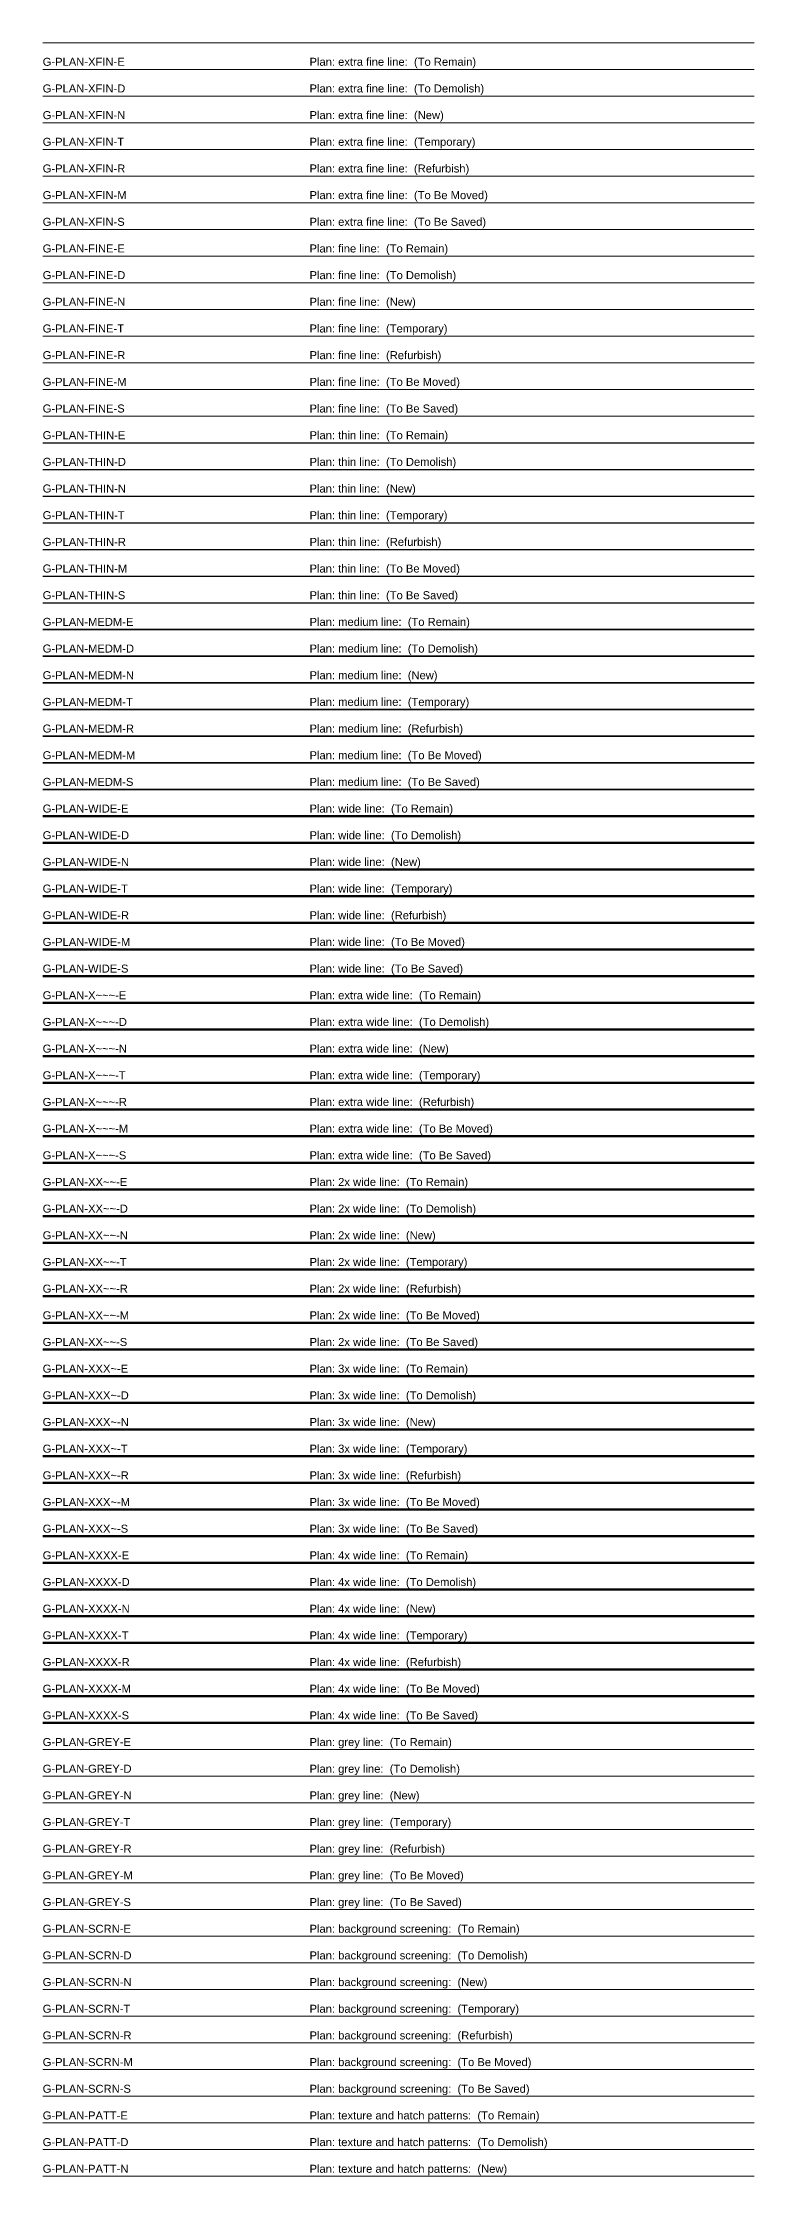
# Model space of a CAD drawing. Header units: millimetres. Extents: x 0 to 200, y -4838 to 3.
# Drawn here: x 0 to 200, y -4230 to -3630 of the extents above; entities that cross this region are included whole.
import ezdxf

# ---------------------------------------------------------------- set-up
doc = ezdxf.new("R2010")
doc.units = ezdxf.units.MM
for name, color, linetype, lineweight in [('G-PLAN-FINE-D', 11, 'Continuous', 18), ('G-PLAN-FINE-E', 201, 'Continuous', 18), ('G-PLAN-FINE-M', 51, 'Continuous', 18), ('G-PLAN-FINE-N', 171, 'Continuous', 18), ('G-PLAN-FINE-R', 131, 'Continuous', 18), ('G-PLAN-FINE-S', 101, 'Continuous', 18), ('G-PLAN-FINE-T', 31, 'Continuous', 18), ('G-PLAN-GREY-D', 8, 'Continuous', 13), ('G-PLAN-GREY-E', 8, 'Continuous', 13), ('G-PLAN-GREY-M', 8, 'Continuous', 13), ('G-PLAN-GREY-N', 8, 'Continuous', 13), ('G-PLAN-GREY-R', 8, 'Continuous', 13), ('G-PLAN-GREY-S', 8, 'Continuous', 13), ('G-PLAN-GREY-T', 8, 'Continuous', 13), ('G-PLAN-MEDM-D', 13, 'Continuous', 35), ('G-PLAN-MEDM-E', 203, 'Continuous', 35), ('G-PLAN-MEDM-M', 53, 'Continuous', 35), ('G-PLAN-MEDM-N', 173, 'Continuous', 35), ('G-PLAN-MEDM-R', 133, 'Continuous', 35), ('G-PLAN-MEDM-S', 103, 'Continuous', 35), ('G-PLAN-MEDM-T', 33, 'Continuous', 35), ('G-PLAN-PATT-D', 19, 'Continuous', 13), ('G-PLAN-PATT-E', 209, 'Continuous', 13), ('G-PLAN-PATT-N', 179, 'Continuous', 13), ('G-PLAN-SCRN-D', 9, 'Continuous', 13), ('G-PLAN-SCRN-E', 9, 'Continuous', 13), ('G-PLAN-SCRN-M', 9, 'Continuous', 13), ('G-PLAN-SCRN-N', 9, 'Continuous', 13), ('G-PLAN-SCRN-R', 9, 'Continuous', 13), ('G-PLAN-SCRN-S', 9, 'Continuous', 13), ('G-PLAN-SCRN-T', 9, 'Continuous', 13), ('G-PLAN-THIN-D', 12, 'Continuous', 25), ('G-PLAN-THIN-E', 202, 'Continuous', 25), ('G-PLAN-THIN-M', 52, 'Continuous', 25), ('G-PLAN-THIN-N', 172, 'Continuous', 25), ('G-PLAN-THIN-R', 132, 'Continuous', 25), ('G-PLAN-THIN-S', 102, 'Continuous', 25), ('G-PLAN-THIN-T', 32, 'Continuous', 25), ('G-PLAN-WIDE-D', 14, 'Continuous', 50), ('G-PLAN-WIDE-E', 204, 'Continuous', 50), ('G-PLAN-WIDE-M', 54, 'Continuous', 50), ('G-PLAN-WIDE-N', 174, 'Continuous', 50), ('G-PLAN-WIDE-R', 134, 'Continuous', 50), ('G-PLAN-WIDE-S', 104, 'Continuous', 50), ('G-PLAN-WIDE-T', 34, 'Continuous', 50), ('G-PLAN-XFIN-D', 10, 'Continuous', 13), ('G-PLAN-XFIN-E', 200, 'Continuous', 13), ('G-PLAN-XFIN-M', 50, 'Continuous', 13), ('G-PLAN-XFIN-N', 170, 'Continuous', 13), ('G-PLAN-XFIN-R', 130, 'Continuous', 13), ('G-PLAN-XFIN-S', 100, 'Continuous', 13), ('G-PLAN-XFIN-T', 30, 'Continuous', 13), ('G-PLAN-XXXX-D', 18, 'Continuous', 200), ('G-PLAN-XXXX-E', 208, 'Continuous', 200), ('G-PLAN-XXXX-M', 58, 'Continuous', 200), ('G-PLAN-XXXX-N', 178, 'Continuous', 200), ('G-PLAN-XXXX-R', 138, 'Continuous', 200), ('G-PLAN-XXXX-S', 108, 'Continuous', 200), ('G-PLAN-XXXX-T', 38, 'Continuous', 200), ('G-PLAN-XXX~-D', 17, 'Continuous', 140), ('G-PLAN-XXX~-E', 207, 'Continuous', 140), ('G-PLAN-XXX~-M', 57, 'Continuous', 140), ('G-PLAN-XXX~-N', 177, 'Continuous', 140), ('G-PLAN-XXX~-R', 137, 'Continuous', 140), ('G-PLAN-XXX~-S', 107, 'Continuous', 140), ('G-PLAN-XXX~-T', 37, 'Continuous', 140), ('G-PLAN-XX~~-D', 16, 'Continuous', 100), ('G-PLAN-XX~~-E', 206, 'Continuous', 100), ('G-PLAN-XX~~-M', 56, 'Continuous', 100), ('G-PLAN-XX~~-N', 176, 'Continuous', 100), ('G-PLAN-XX~~-R', 136, 'Continuous', 100), ('G-PLAN-XX~~-S', 106, 'Continuous', 100), ('G-PLAN-XX~~-T', 36, 'Continuous', 100), ('G-PLAN-X~~~-D', 15, 'Continuous', 70), ('G-PLAN-X~~~-E', 205, 'Continuous', 70), ('G-PLAN-X~~~-M', 55, 'Continuous', 70), ('G-PLAN-X~~~-N', 175, 'Continuous', 70), ('G-PLAN-X~~~-R', 135, 'Continuous', 70), ('G-PLAN-X~~~-S', 105, 'Continuous', 70), ('G-PLAN-X~~~-T', 35, 'Continuous', 70)]:
    doc.layers.add(name, color=color, linetype=linetype, lineweight=lineweight)
doc.layers.add('G-PLAN-NPLT-S', color=140, linetype='Continuous', lineweight=18, plot=False)
doc.layers.add('G-SECT-NPLT-S', color=140, linetype='Continuous', lineweight=18, plot=False)
doc.styles.get("Standard").update_dxf_attribs({"font": 'arial.ttf'})

# ---------------------------------------------------------------- blocks, each defined once
blk = doc.blocks.new('AecLayers_SingleLetter_Augmented_UpperPhasing_G_2D')
at = {"layer": 'G-PLAN-FINE-D'}
blk.add_line((0, -3697.5), (200, -3697.5), dxfattribs=at)
at = {"layer": 'G-PLAN-FINE-E'}
blk.add_line((0, -3690), (200, -3690), dxfattribs=at)
at = {"layer": 'G-PLAN-FINE-M'}
blk.add_line((0, -3727.5), (200, -3727.5), dxfattribs=at)
at = {"layer": 'G-PLAN-FINE-N'}
blk.add_line((0, -3705), (200, -3705), dxfattribs=at)
at = {"layer": 'G-PLAN-FINE-R'}
blk.add_line((0, -3720), (200, -3720), dxfattribs=at)
at = {"layer": 'G-PLAN-FINE-S'}
blk.add_line((0, -3735), (200, -3735), dxfattribs=at)
at = {"layer": 'G-PLAN-FINE-T'}
blk.add_line((0, -3712.5), (200, -3712.5), dxfattribs=at)
at = {"layer": 'G-PLAN-GREY-D'}
blk.add_line((0, -4117.5), (200, -4117.5), dxfattribs=at)
at = {"layer": 'G-PLAN-GREY-E'}
blk.add_line((0, -4110), (200, -4110), dxfattribs=at)
at = {"layer": 'G-PLAN-GREY-M'}
blk.add_line((0, -4147.5), (200, -4147.5), dxfattribs=at)
at = {"layer": 'G-PLAN-GREY-N'}
blk.add_line((0, -4125), (200, -4125), dxfattribs=at)
at = {"layer": 'G-PLAN-GREY-R'}
blk.add_line((0, -4140), (200, -4140), dxfattribs=at)
at = {"layer": 'G-PLAN-GREY-S'}
blk.add_line((0, -4155), (200, -4155), dxfattribs=at)
at = {"layer": 'G-PLAN-GREY-T'}
blk.add_line((0, -4132.5), (200, -4132.5), dxfattribs=at)
at = {"layer": 'G-PLAN-MEDM-D'}
blk.add_line((0, -3802.5), (200, -3802.5), dxfattribs=at)
at = {"layer": 'G-PLAN-MEDM-E'}
blk.add_line((0, -3795), (200, -3795), dxfattribs=at)
at = {"layer": 'G-PLAN-MEDM-M'}
blk.add_line((0, -3832.5), (200, -3832.5), dxfattribs=at)
at = {"layer": 'G-PLAN-MEDM-N'}
blk.add_line((0, -3810), (200, -3810), dxfattribs=at)
at = {"layer": 'G-PLAN-MEDM-R'}
blk.add_line((0, -3825), (200, -3825), dxfattribs=at)
at = {"layer": 'G-PLAN-MEDM-S'}
blk.add_line((0, -3840), (200, -3840), dxfattribs=at)
at = {"layer": 'G-PLAN-MEDM-T'}
blk.add_line((0, -3817.5), (200, -3817.5), dxfattribs=at)
at = {"layer": 'G-PLAN-PATT-D'}
blk.add_line((0, -4222.5), (200, -4222.5), dxfattribs=at)
at = {"layer": 'G-PLAN-PATT-E'}
blk.add_line((0, -4215), (200, -4215), dxfattribs=at)
at = {"layer": 'G-PLAN-PATT-N'}
blk.add_line((0, -4230), (200, -4230), dxfattribs=at)
at = {"layer": 'G-PLAN-SCRN-D'}
blk.add_line((0, -4170), (200, -4170), dxfattribs=at)
at = {"layer": 'G-PLAN-SCRN-E'}
blk.add_line((0, -4162.5), (200, -4162.5), dxfattribs=at)
at = {"layer": 'G-PLAN-SCRN-M'}
blk.add_line((0, -4200), (200, -4200), dxfattribs=at)
at = {"layer": 'G-PLAN-SCRN-N'}
blk.add_line((0, -4177.5), (200, -4177.5), dxfattribs=at)
at = {"layer": 'G-PLAN-SCRN-R'}
blk.add_line((0, -4192.5), (200, -4192.5), dxfattribs=at)
at = {"layer": 'G-PLAN-SCRN-S'}
blk.add_line((0, -4207.5), (200, -4207.5), dxfattribs=at)
at = {"layer": 'G-PLAN-SCRN-T'}
blk.add_line((0, -4185), (200, -4185), dxfattribs=at)
at = {"layer": 'G-PLAN-THIN-D'}
blk.add_line((0, -3750), (200, -3750), dxfattribs=at)
at = {"layer": 'G-PLAN-THIN-E'}
blk.add_line((0, -3742.5), (200, -3742.5), dxfattribs=at)
at = {"layer": 'G-PLAN-THIN-M'}
blk.add_line((0, -3780), (200, -3780), dxfattribs=at)
at = {"layer": 'G-PLAN-THIN-N'}
blk.add_line((0, -3757.5), (200, -3757.5), dxfattribs=at)
at = {"layer": 'G-PLAN-THIN-R'}
blk.add_line((0, -3772.5), (200, -3772.5), dxfattribs=at)
at = {"layer": 'G-PLAN-THIN-S'}
blk.add_line((0, -3787.5), (200, -3787.5), dxfattribs=at)
at = {"layer": 'G-PLAN-THIN-T'}
blk.add_line((0, -3765), (200, -3765), dxfattribs=at)
at = {"layer": 'G-PLAN-WIDE-D'}
blk.add_line((0, -3855), (200, -3855), dxfattribs=at)
at = {"layer": 'G-PLAN-WIDE-E'}
blk.add_line((0, -3847.5), (200, -3847.5), dxfattribs=at)
at = {"layer": 'G-PLAN-WIDE-M'}
blk.add_line((0, -3885), (200, -3885), dxfattribs=at)
at = {"layer": 'G-PLAN-WIDE-N'}
blk.add_line((0, -3862.5), (200, -3862.5), dxfattribs=at)
at = {"layer": 'G-PLAN-WIDE-R'}
blk.add_line((0, -3877.5), (200, -3877.5), dxfattribs=at)
at = {"layer": 'G-PLAN-WIDE-S'}
blk.add_line((0, -3892.5), (200, -3892.5), dxfattribs=at)
at = {"layer": 'G-PLAN-WIDE-T'}
blk.add_line((0, -3870), (200, -3870), dxfattribs=at)
at = {"layer": 'G-PLAN-XFIN-D'}
blk.add_line((0, -3645), (200, -3645), dxfattribs=at)
at = {"layer": 'G-PLAN-XFIN-E'}
blk.add_line((0, -3637.5), (200, -3637.5), dxfattribs=at)
at = {"layer": 'G-PLAN-XFIN-M'}
blk.add_line((0, -3675), (200, -3675), dxfattribs=at)
at = {"layer": 'G-PLAN-XFIN-N'}
blk.add_line((0, -3652.5), (200, -3652.5), dxfattribs=at)
at = {"layer": 'G-PLAN-XFIN-R'}
blk.add_line((0, -3667.5), (200, -3667.5), dxfattribs=at)
at = {"layer": 'G-PLAN-XFIN-S'}
blk.add_line((0, -3682.5), (200, -3682.5), dxfattribs=at)
at = {"layer": 'G-PLAN-XFIN-T'}
blk.add_line((0, -3660), (200, -3660), dxfattribs=at)
at = {"layer": 'G-PLAN-XXXX-D'}
blk.add_line((0, -4065), (200, -4065), dxfattribs=at)
at = {"layer": 'G-PLAN-XXXX-E'}
blk.add_line((0, -4057.5), (200, -4057.5), dxfattribs=at)
at = {"layer": 'G-PLAN-XXXX-M'}
blk.add_line((0, -4095), (200, -4095), dxfattribs=at)
at = {"layer": 'G-PLAN-XXXX-N'}
blk.add_line((0, -4072.5), (200, -4072.5), dxfattribs=at)
at = {"layer": 'G-PLAN-XXXX-R'}
blk.add_line((0, -4087.5), (200, -4087.5), dxfattribs=at)
at = {"layer": 'G-PLAN-XXXX-S'}
blk.add_line((0, -4102.5), (200, -4102.5), dxfattribs=at)
at = {"layer": 'G-PLAN-XXXX-T'}
blk.add_line((0, -4080), (200, -4080), dxfattribs=at)
at = {"layer": 'G-PLAN-XXX~-D'}
blk.add_line((0, -4012.5), (200, -4012.5), dxfattribs=at)
at = {"layer": 'G-PLAN-XXX~-E'}
blk.add_line((0, -4005), (200, -4005), dxfattribs=at)
at = {"layer": 'G-PLAN-XXX~-M'}
blk.add_line((0, -4042.5), (200, -4042.5), dxfattribs=at)
at = {"layer": 'G-PLAN-XXX~-N'}
blk.add_line((0, -4020), (200, -4020), dxfattribs=at)
at = {"layer": 'G-PLAN-XXX~-R'}
blk.add_line((0, -4035), (200, -4035), dxfattribs=at)
at = {"layer": 'G-PLAN-XXX~-S'}
blk.add_line((0, -4050), (200, -4050), dxfattribs=at)
at = {"layer": 'G-PLAN-XXX~-T'}
blk.add_line((0, -4027.5), (200, -4027.5), dxfattribs=at)
at = {"layer": 'G-PLAN-XX~~-D'}
blk.add_line((0, -3960), (200, -3960), dxfattribs=at)
at = {"layer": 'G-PLAN-XX~~-E'}
blk.add_line((0, -3952.5), (200, -3952.5), dxfattribs=at)
at = {"layer": 'G-PLAN-XX~~-M'}
blk.add_line((0, -3990), (200, -3990), dxfattribs=at)
at = {"layer": 'G-PLAN-XX~~-N'}
blk.add_line((0, -3967.5), (200, -3967.5), dxfattribs=at)
at = {"layer": 'G-PLAN-XX~~-R'}
blk.add_line((0, -3982.5), (200, -3982.5), dxfattribs=at)
at = {"layer": 'G-PLAN-XX~~-S'}
blk.add_line((0, -3997.5), (200, -3997.5), dxfattribs=at)
at = {"layer": 'G-PLAN-XX~~-T'}
blk.add_line((0, -3975), (200, -3975), dxfattribs=at)
at = {"layer": 'G-PLAN-X~~~-D'}
blk.add_line((0, -3907.5), (200, -3907.5), dxfattribs=at)
at = {"layer": 'G-PLAN-X~~~-E'}
blk.add_line((0, -3900), (200, -3900), dxfattribs=at)
at = {"layer": 'G-PLAN-X~~~-M'}
blk.add_line((0, -3937.5), (200, -3937.5), dxfattribs=at)
at = {"layer": 'G-PLAN-X~~~-N'}
blk.add_line((0, -3915), (200, -3915), dxfattribs=at)
at = {"layer": 'G-PLAN-X~~~-R'}
blk.add_line((0, -3930), (200, -3930), dxfattribs=at)
at = {"layer": 'G-PLAN-X~~~-S'}
blk.add_line((0, -3945), (200, -3945), dxfattribs=at)
at = {"layer": 'G-PLAN-X~~~-T'}
blk.add_line((0, -3922.5), (200, -3922.5), dxfattribs=at)
at = {"layer": 'G-SECT-NPLT-S'}
blk.add_line((0, -3630), (200, -3630), dxfattribs=at)
at = {"layer": 'G-PLAN-FINE-D'}
for s, p in [('G-PLAN-FINE-D', (0, -3696.5)), ('Plan: fine line:  (To Demolish)', (75, -3696.5))]:
    blk.add_text(s, height=2.25, dxfattribs=at).set_placement(p)
at = {"layer": 'G-PLAN-FINE-E'}
for s, p in [('G-PLAN-FINE-E', (0, -3689)), ('Plan: fine line:  (To Remain)', (75, -3689))]:
    blk.add_text(s, height=2.25, dxfattribs=at).set_placement(p)
at = {"layer": 'G-PLAN-FINE-M'}
for s, p in [('G-PLAN-FINE-M', (0, -3726.5)), ('Plan: fine line:  (To Be Moved)', (75, -3726.5))]:
    blk.add_text(s, height=2.25, dxfattribs=at).set_placement(p)
at = {"layer": 'G-PLAN-FINE-N'}
for s, p in [('G-PLAN-FINE-N', (0, -3704)), ('Plan: fine line:  (New)', (75, -3704))]:
    blk.add_text(s, height=2.25, dxfattribs=at).set_placement(p)
at = {"layer": 'G-PLAN-FINE-R'}
for s, p in [('G-PLAN-FINE-R', (0, -3719)), ('Plan: fine line:  (Refurbish)', (75, -3719))]:
    blk.add_text(s, height=2.25, dxfattribs=at).set_placement(p)
at = {"layer": 'G-PLAN-FINE-S'}
for s, p in [('G-PLAN-FINE-S', (0, -3734)), ('Plan: fine line:  (To Be Saved)', (75, -3734))]:
    blk.add_text(s, height=2.25, dxfattribs=at).set_placement(p)
at = {"layer": 'G-PLAN-FINE-T'}
for s, p in [('G-PLAN-FINE-T', (0, -3711.5)), ('Plan: fine line:  (Temporary)', (75, -3711.5))]:
    blk.add_text(s, height=2.25, dxfattribs=at).set_placement(p)
at = {"layer": 'G-PLAN-GREY-D'}
for s, p in [('G-PLAN-GREY-D', (0, -4116.5)), ('Plan: grey line:  (To Demolish)', (75, -4116.5))]:
    blk.add_text(s, height=2.25, dxfattribs=at).set_placement(p)
at = {"layer": 'G-PLAN-GREY-E'}
for s, p in [('G-PLAN-GREY-E', (0, -4109)), ('Plan: grey line:  (To Remain)', (75, -4109))]:
    blk.add_text(s, height=2.25, dxfattribs=at).set_placement(p)
at = {"layer": 'G-PLAN-GREY-M'}
for s, p in [('G-PLAN-GREY-M', (0, -4146.5)), ('Plan: grey line:  (To Be Moved)', (75, -4146.5))]:
    blk.add_text(s, height=2.25, dxfattribs=at).set_placement(p)
at = {"layer": 'G-PLAN-GREY-N'}
for s, p in [('G-PLAN-GREY-N', (0, -4124)), ('Plan: grey line:  (New)', (75, -4124))]:
    blk.add_text(s, height=2.25, dxfattribs=at).set_placement(p)
at = {"layer": 'G-PLAN-GREY-R'}
for s, p in [('G-PLAN-GREY-R', (0, -4139)), ('Plan: grey line:  (Refurbish)', (75, -4139))]:
    blk.add_text(s, height=2.25, dxfattribs=at).set_placement(p)
at = {"layer": 'G-PLAN-GREY-S'}
for s, p in [('G-PLAN-GREY-S', (0, -4154)), ('Plan: grey line:  (To Be Saved)', (75, -4154))]:
    blk.add_text(s, height=2.25, dxfattribs=at).set_placement(p)
at = {"layer": 'G-PLAN-GREY-T'}
for s, p in [('G-PLAN-GREY-T', (0, -4131.5)), ('Plan: grey line:  (Temporary)', (75, -4131.5))]:
    blk.add_text(s, height=2.25, dxfattribs=at).set_placement(p)
at = {"layer": 'G-PLAN-MEDM-D'}
for s, p in [('G-PLAN-MEDM-D', (0, -3801.5)), ('Plan: medium line:  (To Demolish)', (75, -3801.5))]:
    blk.add_text(s, height=2.25, dxfattribs=at).set_placement(p)
at = {"layer": 'G-PLAN-MEDM-E'}
for s, p in [('G-PLAN-MEDM-E', (0, -3794)), ('Plan: medium line:  (To Remain)', (75, -3794))]:
    blk.add_text(s, height=2.25, dxfattribs=at).set_placement(p)
at = {"layer": 'G-PLAN-MEDM-M'}
for s, p in [('G-PLAN-MEDM-M', (0, -3831.5)), ('Plan: medium line:  (To Be Moved)', (75, -3831.5))]:
    blk.add_text(s, height=2.25, dxfattribs=at).set_placement(p)
at = {"layer": 'G-PLAN-MEDM-N'}
for s, p in [('G-PLAN-MEDM-N', (0, -3809)), ('Plan: medium line:  (New)', (75, -3809))]:
    blk.add_text(s, height=2.25, dxfattribs=at).set_placement(p)
at = {"layer": 'G-PLAN-MEDM-R'}
for s, p in [('G-PLAN-MEDM-R', (0, -3824)), ('Plan: medium line:  (Refurbish)', (75, -3824))]:
    blk.add_text(s, height=2.25, dxfattribs=at).set_placement(p)
at = {"layer": 'G-PLAN-MEDM-S'}
for s, p in [('G-PLAN-MEDM-S', (0, -3839)), ('Plan: medium line:  (To Be Saved)', (75, -3839))]:
    blk.add_text(s, height=2.25, dxfattribs=at).set_placement(p)
at = {"layer": 'G-PLAN-MEDM-T'}
for s, p in [('G-PLAN-MEDM-T', (0, -3816.5)), ('Plan: medium line:  (Temporary)', (75, -3816.5))]:
    blk.add_text(s, height=2.25, dxfattribs=at).set_placement(p)
at = {"layer": 'G-PLAN-PATT-D'}
for s, p in [('G-PLAN-PATT-D', (0, -4221.5)), ('Plan: texture and hatch patterns:  (To Demolish)', (75, -4221.5))]:
    blk.add_text(s, height=2.25, dxfattribs=at).set_placement(p)
at = {"layer": 'G-PLAN-PATT-E'}
for s, p in [('G-PLAN-PATT-E', (0, -4214)), ('Plan: texture and hatch patterns:  (To Remain)', (75, -4214))]:
    blk.add_text(s, height=2.25, dxfattribs=at).set_placement(p)
at = {"layer": 'G-PLAN-PATT-N'}
for s, p in [('G-PLAN-PATT-N', (0, -4229)), ('Plan: texture and hatch patterns:  (New)', (75, -4229))]:
    blk.add_text(s, height=2.25, dxfattribs=at).set_placement(p)
at = {"layer": 'G-PLAN-SCRN-D'}
for s, p in [('G-PLAN-SCRN-D', (0, -4169)), ('Plan: background screening:  (To Demolish)', (75, -4169))]:
    blk.add_text(s, height=2.25, dxfattribs=at).set_placement(p)
at = {"layer": 'G-PLAN-SCRN-E'}
for s, p in [('G-PLAN-SCRN-E', (0, -4161.5)), ('Plan: background screening:  (To Remain)', (75, -4161.5))]:
    blk.add_text(s, height=2.25, dxfattribs=at).set_placement(p)
at = {"layer": 'G-PLAN-SCRN-M'}
for s, p in [('G-PLAN-SCRN-M', (0, -4199)), ('Plan: background screening:  (To Be Moved)', (75, -4199))]:
    blk.add_text(s, height=2.25, dxfattribs=at).set_placement(p)
at = {"layer": 'G-PLAN-SCRN-N'}
for s, p in [('G-PLAN-SCRN-N', (0, -4176.5)), ('Plan: background screening:  (New)', (75, -4176.5))]:
    blk.add_text(s, height=2.25, dxfattribs=at).set_placement(p)
at = {"layer": 'G-PLAN-SCRN-R'}
for s, p in [('G-PLAN-SCRN-R', (0, -4191.5)), ('Plan: background screening:  (Refurbish)', (75, -4191.5))]:
    blk.add_text(s, height=2.25, dxfattribs=at).set_placement(p)
at = {"layer": 'G-PLAN-SCRN-S'}
for s, p in [('G-PLAN-SCRN-S', (0, -4206.5)), ('Plan: background screening:  (To Be Saved)', (75, -4206.5))]:
    blk.add_text(s, height=2.25, dxfattribs=at).set_placement(p)
at = {"layer": 'G-PLAN-SCRN-T'}
for s, p in [('G-PLAN-SCRN-T', (0, -4184)), ('Plan: background screening:  (Temporary)', (75, -4184))]:
    blk.add_text(s, height=2.25, dxfattribs=at).set_placement(p)
at = {"layer": 'G-PLAN-THIN-D'}
for s, p in [('G-PLAN-THIN-D', (0, -3749)), ('Plan: thin line:  (To Demolish)', (75, -3749))]:
    blk.add_text(s, height=2.25, dxfattribs=at).set_placement(p)
at = {"layer": 'G-PLAN-THIN-E'}
for s, p in [('G-PLAN-THIN-E', (0, -3741.5)), ('Plan: thin line:  (To Remain)', (75, -3741.5))]:
    blk.add_text(s, height=2.25, dxfattribs=at).set_placement(p)
at = {"layer": 'G-PLAN-THIN-M'}
for s, p in [('G-PLAN-THIN-M', (0, -3779)), ('Plan: thin line:  (To Be Moved)', (75, -3779))]:
    blk.add_text(s, height=2.25, dxfattribs=at).set_placement(p)
at = {"layer": 'G-PLAN-THIN-N'}
for s, p in [('G-PLAN-THIN-N', (0, -3756.5)), ('Plan: thin line:  (New)', (75, -3756.5))]:
    blk.add_text(s, height=2.25, dxfattribs=at).set_placement(p)
at = {"layer": 'G-PLAN-THIN-R'}
for s, p in [('G-PLAN-THIN-R', (0, -3771.5)), ('Plan: thin line:  (Refurbish)', (75, -3771.5))]:
    blk.add_text(s, height=2.25, dxfattribs=at).set_placement(p)
at = {"layer": 'G-PLAN-THIN-S'}
for s, p in [('G-PLAN-THIN-S', (0, -3786.5)), ('Plan: thin line:  (To Be Saved)', (75, -3786.5))]:
    blk.add_text(s, height=2.25, dxfattribs=at).set_placement(p)
at = {"layer": 'G-PLAN-THIN-T'}
for s, p in [('G-PLAN-THIN-T', (0, -3764)), ('Plan: thin line:  (Temporary)', (75, -3764))]:
    blk.add_text(s, height=2.25, dxfattribs=at).set_placement(p)
at = {"layer": 'G-PLAN-WIDE-D'}
for s, p in [('G-PLAN-WIDE-D', (0, -3854)), ('Plan: wide line:  (To Demolish)', (75, -3854))]:
    blk.add_text(s, height=2.25, dxfattribs=at).set_placement(p)
at = {"layer": 'G-PLAN-WIDE-E'}
for s, p in [('G-PLAN-WIDE-E', (0, -3846.5)), ('Plan: wide line:  (To Remain)', (75, -3846.5))]:
    blk.add_text(s, height=2.25, dxfattribs=at).set_placement(p)
at = {"layer": 'G-PLAN-WIDE-M'}
for s, p in [('G-PLAN-WIDE-M', (0, -3884)), ('Plan: wide line:  (To Be Moved)', (75, -3884))]:
    blk.add_text(s, height=2.25, dxfattribs=at).set_placement(p)
at = {"layer": 'G-PLAN-WIDE-N'}
for s, p in [('G-PLAN-WIDE-N', (0, -3861.5)), ('Plan: wide line:  (New)', (75, -3861.5))]:
    blk.add_text(s, height=2.25, dxfattribs=at).set_placement(p)
at = {"layer": 'G-PLAN-WIDE-R'}
for s, p in [('G-PLAN-WIDE-R', (0, -3876.5)), ('Plan: wide line:  (Refurbish)', (75, -3876.5))]:
    blk.add_text(s, height=2.25, dxfattribs=at).set_placement(p)
at = {"layer": 'G-PLAN-WIDE-S'}
for s, p in [('G-PLAN-WIDE-S', (0, -3891.5)), ('Plan: wide line:  (To Be Saved)', (75, -3891.5))]:
    blk.add_text(s, height=2.25, dxfattribs=at).set_placement(p)
at = {"layer": 'G-PLAN-WIDE-T'}
for s, p in [('G-PLAN-WIDE-T', (0, -3869)), ('Plan: wide line:  (Temporary)', (75, -3869))]:
    blk.add_text(s, height=2.25, dxfattribs=at).set_placement(p)
at = {"layer": 'G-PLAN-XFIN-D'}
for s, p in [('G-PLAN-XFIN-D', (0, -3644)), ('Plan: extra fine line:  (To Demolish)', (75, -3644))]:
    blk.add_text(s, height=2.25, dxfattribs=at).set_placement(p)
at = {"layer": 'G-PLAN-XFIN-E'}
for s, p in [('G-PLAN-XFIN-E', (0, -3636.5)), ('Plan: extra fine line:  (To Remain)', (75, -3636.5))]:
    blk.add_text(s, height=2.25, dxfattribs=at).set_placement(p)
at = {"layer": 'G-PLAN-XFIN-M'}
for s, p in [('G-PLAN-XFIN-M', (0, -3674)), ('Plan: extra fine line:  (To Be Moved)', (75, -3674))]:
    blk.add_text(s, height=2.25, dxfattribs=at).set_placement(p)
at = {"layer": 'G-PLAN-XFIN-N'}
for s, p in [('G-PLAN-XFIN-N', (0, -3651.5)), ('Plan: extra fine line:  (New)', (75, -3651.5))]:
    blk.add_text(s, height=2.25, dxfattribs=at).set_placement(p)
at = {"layer": 'G-PLAN-XFIN-R'}
for s, p in [('G-PLAN-XFIN-R', (0, -3666.5)), ('Plan: extra fine line:  (Refurbish)', (75, -3666.5))]:
    blk.add_text(s, height=2.25, dxfattribs=at).set_placement(p)
at = {"layer": 'G-PLAN-XFIN-S'}
for s, p in [('G-PLAN-XFIN-S', (0, -3681.5)), ('Plan: extra fine line:  (To Be Saved)', (75, -3681.5))]:
    blk.add_text(s, height=2.25, dxfattribs=at).set_placement(p)
at = {"layer": 'G-PLAN-XFIN-T'}
for s, p in [('G-PLAN-XFIN-T', (0, -3659)), ('Plan: extra fine line:  (Temporary)', (75, -3659))]:
    blk.add_text(s, height=2.25, dxfattribs=at).set_placement(p)
at = {"layer": 'G-PLAN-XXXX-D'}
for s, p in [('G-PLAN-XXXX-D', (0, -4064)), ('Plan: 4x wide line:  (To Demolish)', (75, -4064))]:
    blk.add_text(s, height=2.25, dxfattribs=at).set_placement(p)
at = {"layer": 'G-PLAN-XXXX-E'}
for s, p in [('G-PLAN-XXXX-E', (0, -4056.5)), ('Plan: 4x wide line:  (To Remain)', (75, -4056.5))]:
    blk.add_text(s, height=2.25, dxfattribs=at).set_placement(p)
at = {"layer": 'G-PLAN-XXXX-M'}
for s, p in [('G-PLAN-XXXX-M', (0, -4094)), ('Plan: 4x wide line:  (To Be Moved)', (75, -4094))]:
    blk.add_text(s, height=2.25, dxfattribs=at).set_placement(p)
at = {"layer": 'G-PLAN-XXXX-N'}
for s, p in [('G-PLAN-XXXX-N', (0, -4071.5)), ('Plan: 4x wide line:  (New)', (75, -4071.5))]:
    blk.add_text(s, height=2.25, dxfattribs=at).set_placement(p)
at = {"layer": 'G-PLAN-XXXX-R'}
for s, p in [('G-PLAN-XXXX-R', (0, -4086.5)), ('Plan: 4x wide line:  (Refurbish)', (75, -4086.5))]:
    blk.add_text(s, height=2.25, dxfattribs=at).set_placement(p)
at = {"layer": 'G-PLAN-XXXX-S'}
for s, p in [('G-PLAN-XXXX-S', (0, -4101.5)), ('Plan: 4x wide line:  (To Be Saved)', (75, -4101.5))]:
    blk.add_text(s, height=2.25, dxfattribs=at).set_placement(p)
at = {"layer": 'G-PLAN-XXXX-T'}
for s, p in [('G-PLAN-XXXX-T', (0, -4079)), ('Plan: 4x wide line:  (Temporary)', (75, -4079))]:
    blk.add_text(s, height=2.25, dxfattribs=at).set_placement(p)
at = {"layer": 'G-PLAN-XXX~-D'}
for s, p in [('G-PLAN-XXX~-D', (0, -4011.5)), ('Plan: 3x wide line:  (To Demolish)', (75, -4011.5))]:
    blk.add_text(s, height=2.25, dxfattribs=at).set_placement(p)
at = {"layer": 'G-PLAN-XXX~-E'}
for s, p in [('G-PLAN-XXX~-E', (0, -4004)), ('Plan: 3x wide line:  (To Remain)', (75, -4004))]:
    blk.add_text(s, height=2.25, dxfattribs=at).set_placement(p)
at = {"layer": 'G-PLAN-XXX~-M'}
for s, p in [('G-PLAN-XXX~-M', (0, -4041.5)), ('Plan: 3x wide line:  (To Be Moved)', (75, -4041.5))]:
    blk.add_text(s, height=2.25, dxfattribs=at).set_placement(p)
at = {"layer": 'G-PLAN-XXX~-N'}
for s, p in [('G-PLAN-XXX~-N', (0, -4019)), ('Plan: 3x wide line:  (New)', (75, -4019))]:
    blk.add_text(s, height=2.25, dxfattribs=at).set_placement(p)
at = {"layer": 'G-PLAN-XXX~-R'}
for s, p in [('G-PLAN-XXX~-R', (0, -4034)), ('Plan: 3x wide line:  (Refurbish)', (75, -4034))]:
    blk.add_text(s, height=2.25, dxfattribs=at).set_placement(p)
at = {"layer": 'G-PLAN-XXX~-S'}
for s, p in [('G-PLAN-XXX~-S', (0, -4049)), ('Plan: 3x wide line:  (To Be Saved)', (75, -4049))]:
    blk.add_text(s, height=2.25, dxfattribs=at).set_placement(p)
at = {"layer": 'G-PLAN-XXX~-T'}
for s, p in [('G-PLAN-XXX~-T', (0, -4026.5)), ('Plan: 3x wide line:  (Temporary)', (75, -4026.5))]:
    blk.add_text(s, height=2.25, dxfattribs=at).set_placement(p)
at = {"layer": 'G-PLAN-XX~~-D'}
for s, p in [('G-PLAN-XX~~-D', (0, -3959)), ('Plan: 2x wide line:  (To Demolish)', (75, -3959))]:
    blk.add_text(s, height=2.25, dxfattribs=at).set_placement(p)
at = {"layer": 'G-PLAN-XX~~-E'}
for s, p in [('G-PLAN-XX~~-E', (0, -3951.5)), ('Plan: 2x wide line:  (To Remain)', (75, -3951.5))]:
    blk.add_text(s, height=2.25, dxfattribs=at).set_placement(p)
at = {"layer": 'G-PLAN-XX~~-M'}
for s, p in [('G-PLAN-XX~~-M', (0, -3989)), ('Plan: 2x wide line:  (To Be Moved)', (75, -3989))]:
    blk.add_text(s, height=2.25, dxfattribs=at).set_placement(p)
at = {"layer": 'G-PLAN-XX~~-N'}
for s, p in [('G-PLAN-XX~~-N', (0, -3966.5)), ('Plan: 2x wide line:  (New)', (75, -3966.5))]:
    blk.add_text(s, height=2.25, dxfattribs=at).set_placement(p)
at = {"layer": 'G-PLAN-XX~~-R'}
for s, p in [('G-PLAN-XX~~-R', (0, -3981.5)), ('Plan: 2x wide line:  (Refurbish)', (75, -3981.5))]:
    blk.add_text(s, height=2.25, dxfattribs=at).set_placement(p)
at = {"layer": 'G-PLAN-XX~~-S'}
for s, p in [('G-PLAN-XX~~-S', (0, -3996.5)), ('Plan: 2x wide line:  (To Be Saved)', (75, -3996.5))]:
    blk.add_text(s, height=2.25, dxfattribs=at).set_placement(p)
at = {"layer": 'G-PLAN-XX~~-T'}
for s, p in [('G-PLAN-XX~~-T', (0, -3974)), ('Plan: 2x wide line:  (Temporary)', (75, -3974))]:
    blk.add_text(s, height=2.25, dxfattribs=at).set_placement(p)
at = {"layer": 'G-PLAN-X~~~-D'}
for s, p in [('G-PLAN-X~~~-D', (0, -3906.5)), ('Plan: extra wide line:  (To Demolish)', (75, -3906.5))]:
    blk.add_text(s, height=2.25, dxfattribs=at).set_placement(p)
at = {"layer": 'G-PLAN-X~~~-E'}
for s, p in [('G-PLAN-X~~~-E', (0, -3899)), ('Plan: extra wide line:  (To Remain)', (75, -3899))]:
    blk.add_text(s, height=2.25, dxfattribs=at).set_placement(p)
at = {"layer": 'G-PLAN-X~~~-M'}
for s, p in [('G-PLAN-X~~~-M', (0, -3936.5)), ('Plan: extra wide line:  (To Be Moved)', (75, -3936.5))]:
    blk.add_text(s, height=2.25, dxfattribs=at).set_placement(p)
at = {"layer": 'G-PLAN-X~~~-N'}
for s, p in [('G-PLAN-X~~~-N', (0, -3914)), ('Plan: extra wide line:  (New)', (75, -3914))]:
    blk.add_text(s, height=2.25, dxfattribs=at).set_placement(p)
at = {"layer": 'G-PLAN-X~~~-R'}
for s, p in [('G-PLAN-X~~~-R', (0, -3929)), ('Plan: extra wide line:  (Refurbish)', (75, -3929))]:
    blk.add_text(s, height=2.25, dxfattribs=at).set_placement(p)
at = {"layer": 'G-PLAN-X~~~-S'}
for s, p in [('G-PLAN-X~~~-S', (0, -3944)), ('Plan: extra wide line:  (To Be Saved)', (75, -3944))]:
    blk.add_text(s, height=2.25, dxfattribs=at).set_placement(p)
at = {"layer": 'G-PLAN-X~~~-T'}
for s, p in [('G-PLAN-X~~~-T', (0, -3921.5)), ('Plan: extra wide line:  (Temporary)', (75, -3921.5))]:
    blk.add_text(s, height=2.25, dxfattribs=at).set_placement(p)

msp = doc.modelspace()

# ---------------------------------------------------------------- block references
at = {"layer": 'G-PLAN-NPLT-S'}
msp.add_blockref('AecLayers_SingleLetter_Augmented_UpperPhasing_G_2D', (0, 0), dxfattribs=at)

doc.saveas('drawing.dxf')
